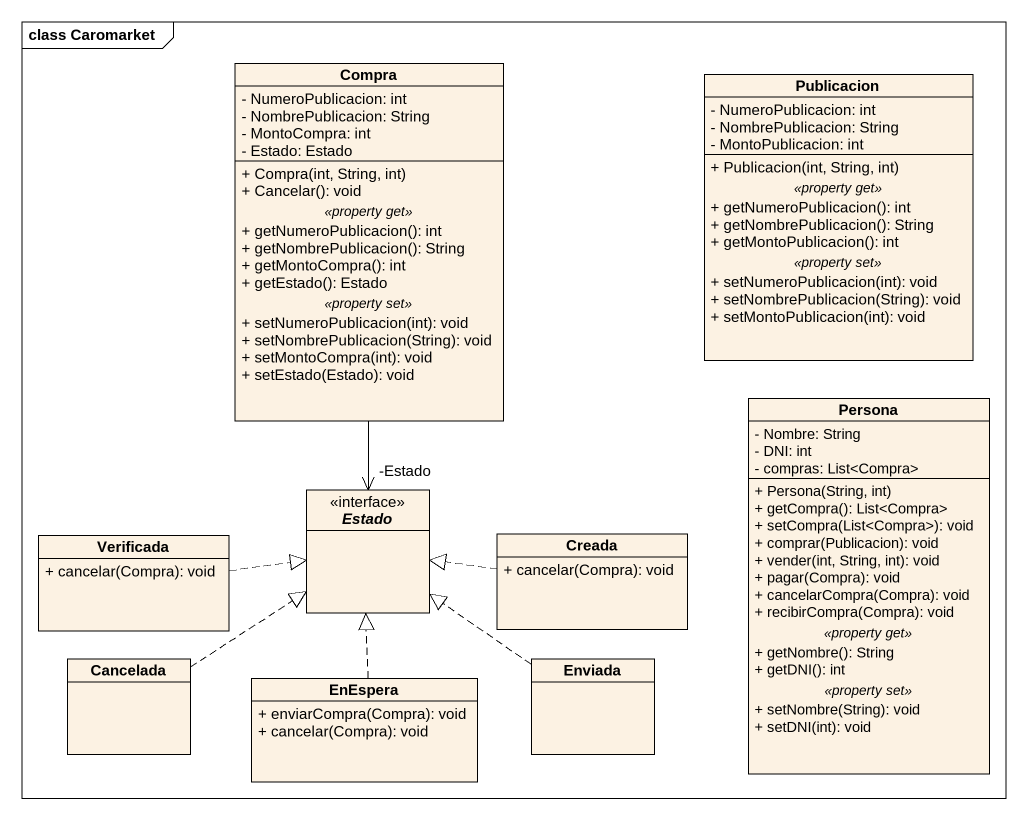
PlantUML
@startuml
mainframe class Caromarket
hide circle
hide empty members
skinparam classAttributeIconSize 0
class Compra {
  - NumeroPublicacion: int
  - NombrePublicacion: String
  - MontoCompra: int
  - Estado: Estado
  --
  + Compra(int, String, int)
  + Cancelar(): void
  .. <<property get>> ..
  + getNumeroPublicacion(): int
  + getNombrePublicacion(): String
  + getMontoCompra(): int
  + getEstado(): Estado
  .. <<property set>> ..
  + setNumeroPublicacion(int): void
  + setNombrePublicacion(String): void
  + setMontoCompra(int): void
  + setEstado(Estado): void
}
class Publicacion {
  - NumeroPublicacion: int
  - NombrePublicacion: String
  - MontoPublicacion: int
  --
  + Publicacion(int, String, int)
  .. <<property get>> ..
  + getNumeroPublicacion(): int
  + getNombrePublicacion(): String
  + getMontoPublicacion(): int
  .. <<property set>> ..
  + setNumeroPublicacion(int): void
  + setNombrePublicacion(String): void
  + setMontoPublicacion(int): void
}
class Persona {
  - Nombre: String
  - DNI: int
  - compras: List<Compra>
  --
  + Persona(String, int)
  + getCompra(): List<Compra>
  + setCompra(List<Compra>): void
  + comprar(Publicacion): void
  + vender(int, String, int): void
  + pagar(Compra): void
  + cancelarCompra(Compra): void
  + recibirCompra(Compra): void
  .. <<property get>> ..
  + getNombre(): String
  + getDNI(): int
  .. <<property set>> ..
  + setNombre(String): void
  + setDNI(int): void
}
interface Estado <<interface>>
class Verificada {
  + cancelar(Compra): void
}
class Creada {
  + cancelar(Compra): void
}
class Cancelada
class EnEspera {
  + enviarCompra(Compra): void
  + cancelar(Compra): void
}
class Enviada
Compra --> "-Estado" Estado
Verificada .right.|> Estado
Creada .left.|> Estado
Cancelada .up.|> Estado
EnEspera .up.|> Estado
Enviada .up.|> Estado
@enduml
